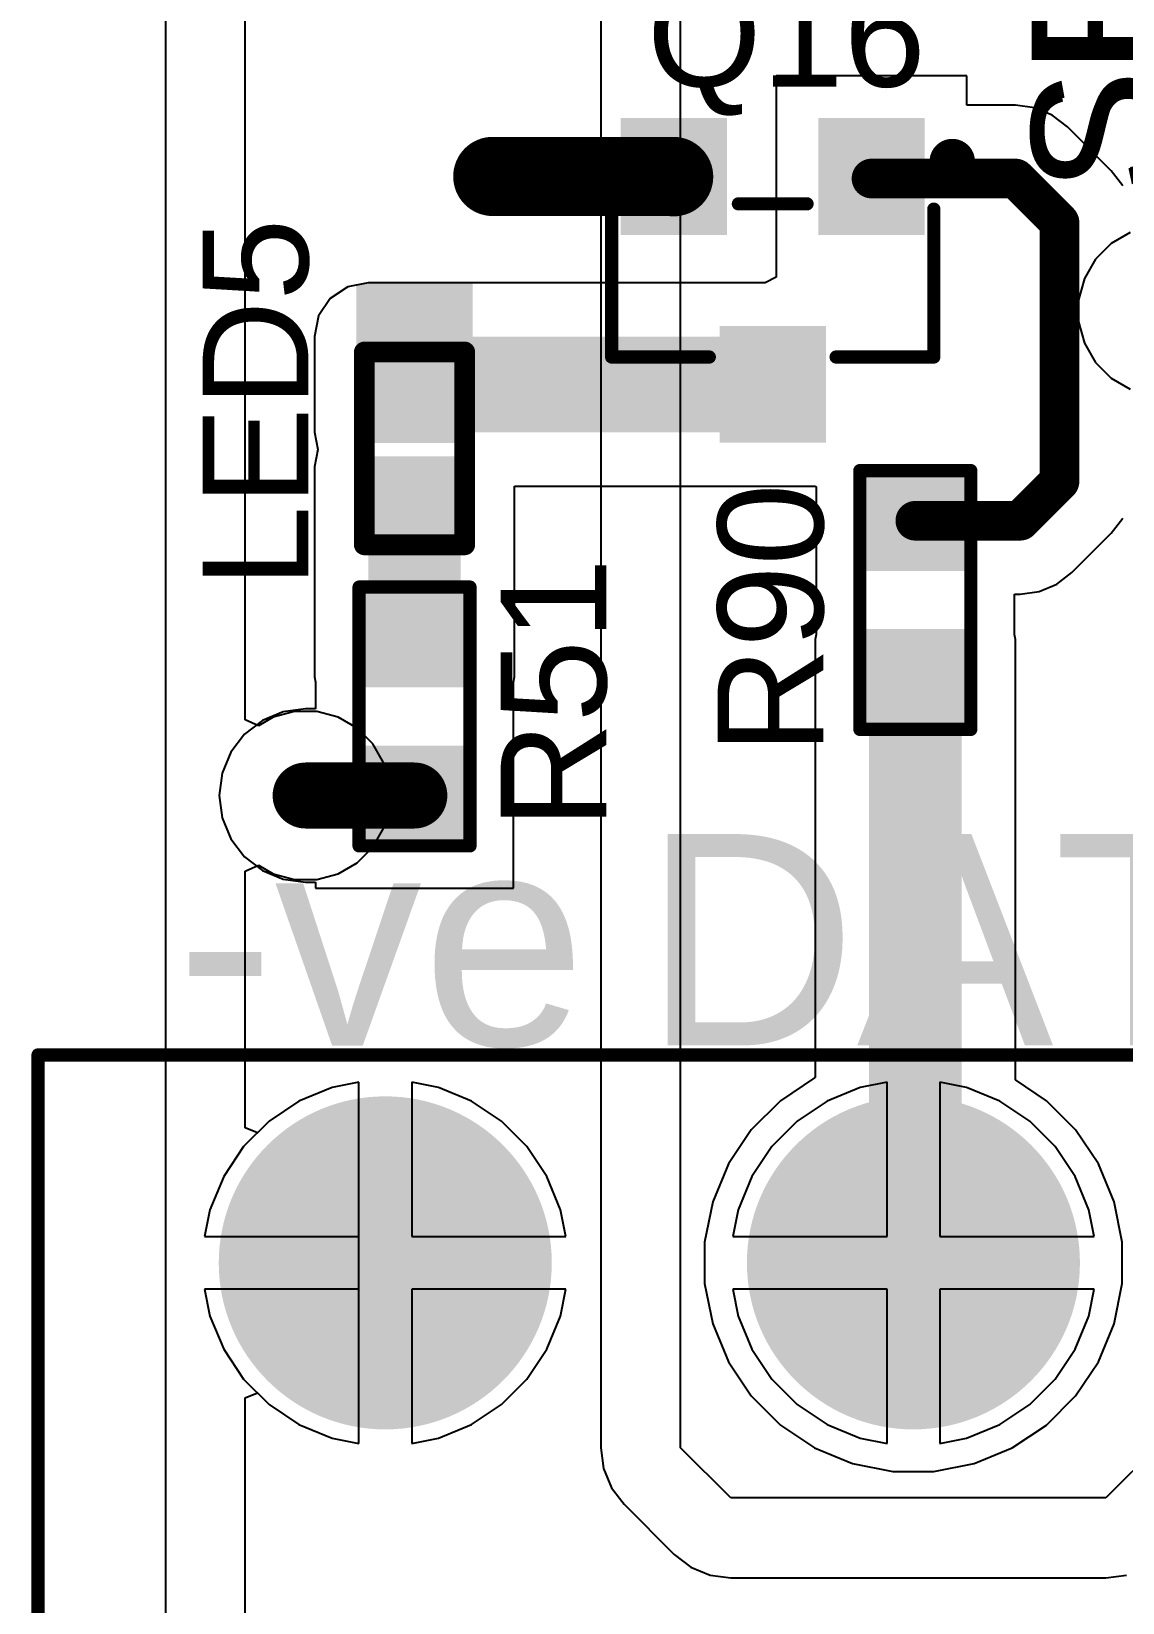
# Model space of a CAD drawing. Header units: millimetres. Extents: x -3 to 5437, y -3 to 5435.
# Drawn here: x 113.69 to 124.19, y 5.95 to 21.06 of the extents above; entities that cross this region are included whole.
import ezdxf

# ---------------------------------------------------------------- set-up
doc = ezdxf.new("R2010")
doc.units = ezdxf.units.MM
for name, color, linetype in [('BottomLayer', 5, 'Continuous'), ('BottomSolder', 6, 'Continuous'), ('MultiLayer', 9, 'Continuous'), ('PadHoleLayer', 156, 'Continuous'), ('TopLayer', 1, 'Continuous'), ('TopOverlay', 2, 'Continuous'), ('TopPaste', 8, 'Continuous'), ('TopSolder', 216, 'Continuous'), ('ViaHoleLayer', 16, 'Continuous')]:
    doc.layers.add(name, color=color, linetype=linetype)
doc.styles.add('Arial', font='', dxfattribs={"height": 0.2})
doc.styles.get('Arial').set_extended_font_data('Arial')

# ---------------------------------------------------------------- blocks, each defined once
blk = doc.blocks.new('RES_0603_305')
at = {"layer": 'TopLayer'}
for points in [[(-0.3809999999999999, 0.4445), (-0.3809999999999999, -0.4445), (-1.143, -0.4445), (-1.143, 0.4445)], [(1.143, 0.4445), (1.143, -0.4445), (0.3809999999999999, -0.4445), (0.3809999999999999, 0.4445)]]:
    blk.add_hatch(color=1, dxfattribs=at).paths.add_polyline_path(points)
at = {"layer": 'TopPaste'}
for points in [[(-0.3809999999999999, 0.4445), (-0.3809999999999999, -0.4445), (-1.143, -0.4445), (-1.143, 0.4445)], [(1.143, 0.4445), (1.143, -0.4445), (0.3809999999999999, -0.4445), (0.3809999999999999, 0.4445)]]:
    blk.add_hatch(color=8, dxfattribs=at).paths.add_polyline_path(points)
at = {"layer": 'TopSolder'}
for points in [[(-0.2794, 0.5460999999999999), (-0.2794, -0.5460999999999999), (-1.2446, -0.5460999999999999), (-1.2446, 0.5460999999999999)], [(1.2446, 0.5460999999999999), (1.2446, -0.5460999999999999), (0.2794, -0.5460999999999999), (0.2794, 0.5460999999999999)]]:
    blk.add_hatch(color=216, dxfattribs=at).paths.add_polyline_path(points)
at = {"layer": 'TopOverlay', "const_width": 0.127}
for points in [[(-1.2446, 0.5334), (-1.2446, -0.5334)], [(-1.2446, 0.5334), (1.2446, 0.5334)], [(1.2446, 0.5334), (1.2446, -0.5334)], [(-1.2446, -0.5334), (1.2446, -0.5334)]]:
    blk.add_lwpolyline(points, dxfattribs=at)
at = {"layer": 'TopOverlay', "const_width": 0.0635}
for points in [[(-1.27635, 0.5334, 1), (-1.21285, 0.5334, 1)], [(-1.27635, 0.5334, 1), (-1.21285, 0.5334, 1)], [(1.21285, 0.5334, 1), (1.27635, 0.5334, 1)], [(1.21285, 0.5334, 1), (1.27635, 0.5334, 1)], [(-1.27635, -0.5334, 1), (-1.21285, -0.5334, 1)], [(-1.27635, -0.5334, 1), (-1.21285, -0.5334, 1)], [(1.21285, -0.5334, 1), (1.27635, -0.5334, 1)], [(1.21285, -0.5334, 1), (1.27635, -0.5334, 1)]]:
    blk.add_lwpolyline(points, format="xyb", close=True, dxfattribs=at)
blk = doc.blocks.new('LED_0402_331')
at = {"layer": 'TopLayer'}
for points in [[(-0.7849997, 0.36000055), (-0.16500094, 0.36000055), (-0.16500094, -0.36000055), (-0.7849997, -0.36000055)], [(0.16500094, 0.36000055), (0.7849997, 0.36000055), (0.7849997, -0.36000055), (0.16500094, -0.36000055)]]:
    blk.add_hatch(color=1, dxfattribs=at).paths.add_polyline_path(points)
at = {"layer": 'TopOverlay'}
blk.add_hatch(color=2, dxfattribs=at).paths.add_polyline_path([(0.93774768, -0.5588), (1.59814768, -0.5588), (1.59814768, 0.5588), (0.93774768, 0.5588)])
at = {"layer": 'TopPaste'}
for points in [[(-0.7849997, 0.36000055), (-0.16500094, 0.36000055), (-0.16500094, -0.36000055), (-0.7849997, -0.36000055)], [(0.16500094, 0.36000055), (0.7849997, 0.36000055), (0.7849997, -0.36000055), (0.16500094, -0.36000055)]]:
    blk.add_hatch(color=8, dxfattribs=at).paths.add_polyline_path(points)
at = {"layer": 'TopSolder'}
for points in [[(-0.8865996999999999, 0.4616005499999999), (-0.06340093999999999, 0.4616005499999999), (-0.06340093999999999, -0.4616005499999999), (-0.8865996999999999, -0.4616005499999999)], [(0.06340093999999999, 0.4616005499999999), (0.8865996999999999, 0.4616005499999999), (0.8865996999999999, -0.4616005499999999), (0.06340093999999999, -0.4616005499999999)]]:
    blk.add_hatch(color=216, dxfattribs=at).paths.add_polyline_path(points)
at = {"layer": 'TopOverlay', "const_width": 0.1999996}
for points in [[(-0.9143999999999999, 0.4826), (-0.9143999999999999, -0.4826)], [(-0.9143999999999999, 0.4826), (0.9397999999999999, 0.4826)], [(0.9397999999999999, 0.4826), (0.9397999999999999, -0.4826)], [(-0.9143999999999999, -0.4826), (0.9397999999999999, -0.4826)]]:
    blk.add_lwpolyline(points, dxfattribs=at)
at = {"layer": 'TopOverlay', "const_width": 0.0999998}
for points in [[(-0.9643999, 0.4826, 1), (-0.8644000999999999, 0.4826, 1)], [(-0.9643999, 0.4826, 1), (-0.8644000999999999, 0.4826, 1)], [(0.8898001, 0.4826, 1), (0.9897999000000001, 0.4826, 1)], [(0.8898001, 0.4826, 1), (0.9897999000000001, 0.4826, 1)], [(-0.9643999, -0.4826, 1), (-0.8644000999999999, -0.4826, 1)], [(-0.9643999, -0.4826, 1), (-0.8644000999999999, -0.4826, 1)], [(0.8898001, -0.4826, 1), (0.9897999000000001, -0.4826, 1)], [(0.8898001, -0.4826, 1), (0.9897999000000001, -0.4826, 1)]]:
    blk.add_lwpolyline(points, format="xyb", close=True, dxfattribs=at)
blk = doc.blocks.new('TBP01R1_508_03BE_338')
at = {"layer": 'BottomLayer'}
blk.add_hatch(color=5, dxfattribs=at).paths.add_polyline_path([(-4.03999954, 1.49999954), (-1.04000046, 1.49999954), (-1.04000046, -1.49999954), (-4.03999954, -1.49999954)])
h = blk.add_hatch(color=5, dxfattribs=at)
edge = h.paths.add_edge_path()
edge.add_arc((2.54, 0), 1.49999954, 0, 360)
h = blk.add_hatch(color=5, dxfattribs=at)
edge = h.paths.add_edge_path()
edge.add_arc((7.619999999999999, 0), 1.49999954, 0, 360)
at = {"layer": 'BottomSolder'}
blk.add_hatch(color=6, dxfattribs=at).paths.add_polyline_path([(-4.14159954, 1.60159954), (-0.93840046, 1.60159954), (-0.93840046, -1.60159954), (-4.14159954, -1.60159954)])
h = blk.add_hatch(color=6, dxfattribs=at)
edge = h.paths.add_edge_path()
edge.add_arc((2.54, 0), 1.60159954, 0, 360)
h = blk.add_hatch(color=6, dxfattribs=at)
edge = h.paths.add_edge_path()
edge.add_arc((7.619999999999999, 0), 1.60159954, 0, 360)
at = {"layer": 'MultiLayer'}
blk.add_hatch(color=9, dxfattribs=at).paths.add_polyline_path([(-4.03999954, 1.49999954), (-1.04000046, 1.49999954), (-1.04000046, -1.49999954), (-4.03999954, -1.49999954)])
h = blk.add_hatch(color=9, dxfattribs=at)
edge = h.paths.add_edge_path()
edge.add_arc((2.54, 0), 1.49999954, 0, 360)
h = blk.add_hatch(color=9, dxfattribs=at)
edge = h.paths.add_edge_path()
edge.add_arc((7.619999999999999, 0), 1.49999954, 0, 360)
at = {"layer": 'PadHoleLayer'}
h = blk.add_hatch(color=156, dxfattribs=at)
edge = h.paths.add_edge_path()
edge.add_arc((-2.54, 0), 0.8499983, 0, 360)
h = blk.add_hatch(color=156, dxfattribs=at)
edge = h.paths.add_edge_path()
edge.add_arc((2.54, 0), 0.8499983, 0, 360)
h = blk.add_hatch(color=156, dxfattribs=at)
edge = h.paths.add_edge_path()
edge.add_arc((7.619999999999999, 0), 0.8499983, 0, 360)
at = {"layer": 'TopLayer'}
blk.add_hatch(color=1, dxfattribs=at).paths.add_polyline_path([(-4.03999954, 1.49999954), (-1.04000046, 1.49999954), (-1.04000046, -1.49999954), (-4.03999954, -1.49999954)])
h = blk.add_hatch(color=1, dxfattribs=at)
edge = h.paths.add_edge_path()
edge.add_arc((2.54, 0), 1.49999954, 0, 360)
h = blk.add_hatch(color=1, dxfattribs=at)
edge = h.paths.add_edge_path()
edge.add_arc((7.619999999999999, 0), 1.49999954, 0, 360)
at = {"layer": 'TopSolder'}
blk.add_hatch(color=216, dxfattribs=at).paths.add_polyline_path([(-4.14159954, 1.60159954), (-0.93840046, 1.60159954), (-0.93840046, -1.60159954), (-4.14159954, -1.60159954)])
h = blk.add_hatch(color=216, dxfattribs=at)
edge = h.paths.add_edge_path()
edge.add_arc((2.54, 0), 1.60159954, 0, 360)
h = blk.add_hatch(color=216, dxfattribs=at)
edge = h.paths.add_edge_path()
edge.add_arc((7.619999999999999, 0), 1.60159954, 0, 360)
at = {"layer": 'TopOverlay'}
for points, const_width in [([(-5.88000094, 10.00000032), (-5.88000094, -2.00000108)], 0.127), ([(10.96000094, 10.00000032), (-5.88000094, 10.00000032)], 0.127), ([(10.96000094, 10.00000032), (10.96000094, -2.00000108)], 0.127), ([(-3.2004, 8.128), (-3.682999999999999, 8.6106)], 0.254), ([(-1.905, 8.6106), (-2.3876, 8.128)], 0.254), ([(1.8796, 8.128), (1.397, 8.6106)], 0.254), ([(1.8796, 8.128), (1.397, 8.6106)], 0.254), ([(3.175, 8.6106), (2.6924, 8.128)], 0.254), ([(3.175, 8.6106), (2.6924, 8.128)], 0.254), ([(6.9596, 8.128), (6.476999999999999, 8.6106)], 0.254), ([(8.254999999999999, 8.6106), (7.772399999999999, 8.128)], 0.254), ([(-2.3876, 8.128), (-3.2004, 8.128)], 0.254), ([(2.6924, 8.128), (1.8796, 8.128)], 0.254), ([(2.6924, 8.128), (1.8796, 8.128)], 0.254), ([(7.772399999999999, 8.128), (6.9596, 8.128)], 0.254), ([(10.96000094, -2.00000108), (-5.88000094, -2.00000108)], 0.127)]:
    blk.add_lwpolyline(points, dxfattribs=dict(at, const_width=const_width))
for points, const_width in [([(-5.91175094, 10.00000032, 1), (-5.84825094, 10.00000032, 1)], 0.0635), ([(-5.91175094, 10.00000032, 1), (-5.84825094, 10.00000032, 1)], 0.0635), ([(10.92825094, 10.00000032, 1), (10.99175094, 10.00000032, 1)], 0.0635), ([(10.92825094, 10.00000032, 1), (10.99175094, 10.00000032, 1)], 0.0635), ([(-3.7465, 8.6106, 1), (-3.619499999999999, 8.6106, 1)], 0.127), ([(-1.9685, 8.6106, 1), (-1.8415, 8.6106, 1)], 0.127), ([(1.3335, 8.6106, 1), (1.4605, 8.6106, 1)], 0.127), ([(1.3335, 8.6106, 1), (1.4605, 8.6106, 1)], 0.127), ([(3.1115, 8.6106, 1), (3.2385, 8.6106, 1)], 0.127), ([(3.1115, 8.6106, 1), (3.2385, 8.6106, 1)], 0.127), ([(6.4135, 8.6106, 1), (6.5405, 8.6106, 1)], 0.127), ([(8.1915, 8.6106, 1), (8.3185, 8.6106, 1)], 0.127), ([(-3.2639, 8.128, 1), (-3.1369, 8.128, 1)], 0.127), ([(-3.2639, 8.128, 1), (-3.1369, 8.128, 1)], 0.127), ([(-2.4511, 8.128, 1), (-2.3241, 8.128, 1)], 0.127), ([(-2.4511, 8.128, 1), (-2.3241, 8.128, 1)], 0.127), ([(1.8161, 8.128, 1), (1.9431, 8.128, 1)], 0.127), ([(1.8161, 8.128, 1), (1.9431, 8.128, 1)], 0.127), ([(1.8161, 8.128, 1), (1.9431, 8.128, 1)], 0.127), ([(1.8161, 8.128, 1), (1.9431, 8.128, 1)], 0.127), ([(2.6289, 8.128, 1), (2.7559, 8.128, 1)], 0.127), ([(2.6289, 8.128, 1), (2.7559, 8.128, 1)], 0.127), ([(2.6289, 8.128, 1), (2.7559, 8.128, 1)], 0.127), ([(2.6289, 8.128, 1), (2.7559, 8.128, 1)], 0.127), ([(6.8961, 8.128, 1), (7.0231, 8.128, 1)], 0.127), ([(6.8961, 8.128, 1), (7.0231, 8.128, 1)], 0.127), ([(7.708899999999999, 8.128, 1), (7.8359, 8.128, 1)], 0.127), ([(7.708899999999999, 8.128, 1), (7.8359, 8.128, 1)], 0.127), ([(-2.6178002, -1.7018, 1), (-2.8177998, -1.7018, 1)], 0.1999996), ([(-2.8677997, -1.7018, 1), (-2.7677999, -1.7018, 1)], 0.0999998), ([(-2.6678001, -1.7018, 1), (-2.5678003, -1.7018, 1)], 0.0999998), ([(-5.91175094, -2.00000108, 1), (-5.84825094, -2.00000108, 1)], 0.0635), ([(-5.91175094, -2.00000108, 1), (-5.84825094, -2.00000108, 1)], 0.0635), ([(10.92825094, -2.00000108, 1), (10.99175094, -2.00000108, 1)], 0.0635), ([(10.92825094, -2.00000108, 1), (10.99175094, -2.00000108, 1)], 0.0635)]:
    blk.add_lwpolyline(points, format="xyb", close=True, dxfattribs=dict(at, const_width=const_width))
blk = doc.blocks.new('S______B______423')
at = {"layer": 'TopLayer'}
for points in [[(-1.143, -0.4445), (-1.143, 0.4445), (-0.3810000000000001, 0.4445), (-0.3809999999999999, -0.4445)], [(0.3810000000000001, -0.4445), (0.3809999999999999, 0.4445), (1.143, 0.4445), (1.143, -0.4445)]]:
    blk.add_hatch(color=1, dxfattribs=at).paths.add_polyline_path(points)
at = {"layer": 'TopPaste'}
for points in [[(-1.143, -0.4445), (-1.143, 0.4445), (-0.3810000000000001, 0.4445), (-0.3809999999999999, -0.4445)], [(0.3810000000000001, -0.4445), (0.3809999999999999, 0.4445), (1.143, 0.4445), (1.143, -0.4445)]]:
    blk.add_hatch(color=8, dxfattribs=at).paths.add_polyline_path(points)
at = {"layer": 'TopSolder'}
for points in [[(-1.2446, -0.5461), (-1.2446, 0.5460999999999999), (-0.2794, 0.5461), (-0.2793999999999999, -0.5460999999999999)], [(0.2794, -0.5461), (0.2793999999999999, 0.5460999999999999), (1.2446, 0.5461), (1.2446, -0.5460999999999999)]]:
    blk.add_hatch(color=216, dxfattribs=at).paths.add_polyline_path(points)
at = {"layer": 'TopOverlay', "const_width": 0.127}
for points in [[(1.27, 0.5588), (-1.27, 0.5588)], [(-1.27, -0.5588), (-1.27, 0.5588)], [(1.27, -0.5588), (1.27, 0.5588)], [(1.27, -0.5588), (-1.27, -0.5588)]]:
    blk.add_lwpolyline(points, dxfattribs=at)
at = {"layer": 'TopOverlay', "const_width": 0.0635}
for points in [[(-1.30175, 0.5588, 1), (-1.23825, 0.5588, 1)], [(-1.30175, 0.5588, 1), (-1.23825, 0.5588, 1)], [(1.23825, 0.5588, 1), (1.30175, 0.5588, 1)], [(1.23825, 0.5588, 1), (1.30175, 0.5588, 1)], [(-1.30175, -0.5588, 1), (-1.23825, -0.5588, 1)], [(-1.30175, -0.5588, 1), (-1.23825, -0.5588, 1)], [(1.23825, -0.5588, 1), (1.30175, -0.5588, 1)], [(1.23825, -0.5588, 1), (1.30175, -0.5588, 1)]]:
    blk.add_lwpolyline(points, format="xyb", close=True, dxfattribs=at)
at = {"layer": 'TopOverlay'}
blk.add_text('SB2', height=1.27, rotation=-180, dxfattribs=at).set_placement((1.19118888, -0.7061961999999999))
blk = doc.blocks.new('RES_0603_430')
at = {"layer": 'TopLayer'}
for points in [[(-0.3809999999999999, 0.4445), (-0.3809999999999999, -0.4445), (-1.143, -0.4445), (-1.143, 0.4445)], [(1.143, 0.4445), (1.143, -0.4445), (0.3809999999999999, -0.4445), (0.3809999999999999, 0.4445)]]:
    blk.add_hatch(color=1, dxfattribs=at).paths.add_polyline_path(points)
at = {"layer": 'TopPaste'}
for points in [[(-0.3809999999999999, 0.4445), (-0.3809999999999999, -0.4445), (-1.143, -0.4445), (-1.143, 0.4445)], [(1.143, 0.4445), (1.143, -0.4445), (0.3809999999999999, -0.4445), (0.3809999999999999, 0.4445)]]:
    blk.add_hatch(color=8, dxfattribs=at).paths.add_polyline_path(points)
at = {"layer": 'TopSolder'}
for points in [[(-0.2794, 0.5460999999999999), (-0.2794, -0.5460999999999999), (-1.2446, -0.5460999999999999), (-1.2446, 0.5460999999999999)], [(1.2446, 0.5460999999999999), (1.2446, -0.5460999999999999), (0.2794, -0.5460999999999999), (0.2794, 0.5460999999999999)]]:
    blk.add_hatch(color=216, dxfattribs=at).paths.add_polyline_path(points)
at = {"layer": 'TopOverlay', "const_width": 0.127}
for points in [[(1.2446, 0.5334), (-1.2446, 0.5334)], [(-1.2446, -0.5334), (-1.2446, 0.5334)], [(1.2446, -0.5334), (1.2446, 0.5334)], [(1.2446, -0.5334), (-1.2446, -0.5334)]]:
    blk.add_lwpolyline(points, dxfattribs=at)
at = {"layer": 'TopOverlay', "const_width": 0.0635}
for points in [[(-1.27635, 0.5334, 1), (-1.21285, 0.5334, 1)], [(-1.27635, 0.5334, 1), (-1.21285, 0.5334, 1)], [(1.21285, 0.5334, 1), (1.27635, 0.5334, 1)], [(1.21285, 0.5334, 1), (1.27635, 0.5334, 1)], [(-1.27635, -0.5334, 1), (-1.21285, -0.5334, 1)], [(-1.27635, -0.5334, 1), (-1.21285, -0.5334, 1)], [(1.21285, -0.5334, 1), (1.27635, -0.5334, 1)], [(1.21285, -0.5334, 1), (1.27635, -0.5334, 1)]]:
    blk.add_lwpolyline(points, format="xyb", close=True, dxfattribs=at)
blk = doc.blocks.new('SOT_23_461')
at = {"layer": 'TopLayer'}
for points in [[(-0.41000045, 1.46000089), (0.41000045, 1.46000089), (0.41000045, 0.54000019), (-0.41000045, 0.54000019)], [(-1.36000109, -0.54000019), (-0.54000019, -0.54000019), (-0.54000019, -1.46000089), (-1.36000109, -1.46000089)], [(0.54000019, -0.54000019), (1.36000109, -0.54000019), (1.36000109, -1.46000089), (0.54000019, -1.46000089)]]:
    blk.add_hatch(color=1, dxfattribs=at).paths.add_polyline_path(points)
at = {"layer": 'TopPaste'}
for points in [[(-0.41000045, 1.46000089), (0.41000045, 1.46000089), (0.41000045, 0.54000019), (-0.41000045, 0.54000019)], [(-1.36000109, -0.54000019), (-0.54000019, -0.54000019), (-0.54000019, -1.46000089), (-1.36000109, -1.46000089)], [(0.54000019, -0.54000019), (1.36000109, -0.54000019), (1.36000109, -1.46000089), (0.54000019, -1.46000089)]]:
    blk.add_hatch(color=8, dxfattribs=at).paths.add_polyline_path(points)
at = {"layer": 'TopSolder'}
for points in [[(-0.51160045, 1.56160089), (0.51160045, 1.56160089), (0.51160045, 0.43840019), (-0.51160045, 0.43840019)], [(-1.46160109, -0.43840019), (-0.43840019, -0.43840019), (-0.43840019, -1.56160089), (-1.46160109, -1.56160089)], [(0.43840019, -0.43840019), (1.46160109, -0.43840019), (1.46160109, -1.56160089), (0.43840019, -1.56160089)]]:
    blk.add_hatch(color=216, dxfattribs=at).paths.add_polyline_path(points)
at = {"layer": 'TopOverlay', "const_width": 0.127}
for points in [[(-0.6096, 0.7366), (-1.5494, 0.7366)], [(-1.5494, 0.7366), (-1.5494, -0.6858)], [(1.5494, 0.7366), (0.6096, 0.7366)], [(1.5494, 0.7366), (1.5494, -0.6858)], [(0.3302, -0.7366), (-0.3302, -0.7366)]]:
    blk.add_lwpolyline(points, dxfattribs=at)
at = {"layer": 'TopOverlay'}
for points, const_width in [([(-1.58115, 0.7366, 1), (-1.51765, 0.7366, 1)], 0.0635), ([(-1.58115, 0.7366, 1), (-1.51765, 0.7366, 1)], 0.0635), ([(-0.64135, 0.7366, 1), (-0.57785, 0.7366, 1)], 0.0635), ([(0.57785, 0.7366, 1), (0.64135, 0.7366, 1)], 0.0635), ([(1.51765, 0.7366, 1), (1.58115, 0.7366, 1)], 0.0635), ([(1.51765, 0.7366, 1), (1.58115, 0.7366, 1)], 0.0635), ([(-1.58115, -0.6858, 1), (-1.51765, -0.6858, 1)], 0.0635), ([(-0.36195, -0.7366, 1), (-0.29845, -0.7366, 1)], 0.0635), ([(0.29845, -0.7366, 1), (0.36195, -0.7366, 1)], 0.0635), ([(1.51765, -0.6858, 1), (1.58115, -0.6858, 1)], 0.0635), ([(-1.63561776, -1.143, 1), (-1.81878224, -1.143, 1)], 0.254), ([(-1.88228224, -1.143, 1), (-1.75528224, -1.143, 1)], 0.127), ([(-1.69911776, -1.143, 1), (-1.57211776, -1.143, 1)], 0.127)]:
    blk.add_lwpolyline(points, format="xyb", close=True, dxfattribs=dict(at, const_width=const_width))

msp = doc.modelspace()

# ---------------------------------------------------------------- hatches: boundary and pattern name
at = {"layer": 'BottomLayer'}
h = msp.add_hatch(color=5, dxfattribs=at)
edge = h.paths.add_edge_path()
edge.add_arc((118.13203704, 19.6698743), 0.2999994, 0, 360)
h = msp.add_hatch(color=5, dxfattribs=at)
edge = h.paths.add_edge_path()
edge.add_arc((116.332, 13.716), 0.2999994, 0, 360)
at = {"layer": 'BottomSolder'}
h = msp.add_hatch(color=6, dxfattribs=at)
edge = h.paths.add_edge_path()
edge.add_arc((118.13203704, 19.6698743), 0.1499997, 0, 360)
at = {"layer": 'TopLayer'}
h = msp.add_hatch(color=1, dxfattribs=at)
edge = h.paths.add_edge_path()
edge.add_arc((118.13203704, 19.6698743), 0.2999994, 0, 360)
for points in [[(116.9347293, 17.2098716), (121.23443622, 17.2098716), (121.23443622, 18.12987484), (116.9347293, 18.12987484)], [(116.9347293, 14.85705944), (117.8237293, 14.85705944), (117.8237293, 16.87645596), (116.9347293, 16.87645596)], [(121.75153704, 9.221030579999999), (122.64053704, 9.221030579999999), (122.64053704, 15.21547122), (121.75153704, 15.21547122)]]:
    msp.add_hatch(color=1, dxfattribs=at).paths.add_polyline_path(points)
h = msp.add_hatch(color=1, dxfattribs=at)
edge = h.paths.add_edge_path()
edge.add_arc((116.332, 13.716), 0.2999994, 0, 360)
at = {"layer": 'TopSolder'}
h = msp.add_hatch(color=216, dxfattribs=at)
edge = h.paths.add_edge_path()
edge.add_arc((118.13203704, 19.6698743), 0.1499997, 0, 360)
at = {"layer": 'ViaHoleLayer'}
h = msp.add_hatch(color=16, dxfattribs=at)
edge = h.paths.add_edge_path()
edge.add_arc((118.13203704, 19.6698743), 0.1499997, 0, 360)
h = msp.add_hatch(color=16, dxfattribs=at)
edge = h.paths.add_edge_path()
edge.add_arc((116.332, 13.716), 0.1499997, 0, 360)

# ---------------------------------------------------------------- linework, layer by layer
at = {"layer": 'BottomLayer'}
for p, q in [((114.98242434, 22.78210328), (114.98243704, 20.955)), ((119.9388, 13.7414), (119.9388, 22.65086656)), ((119.17022394, 22.40486502), (119.17022394, 13.7414)), ((115.7510131, 20.955), (115.75100294, 22.31506078)), ((114.98243704, 20.955), (114.98243704, 1.29203704)), ((115.7510131, 14.44470314), (115.7510131, 20.955)), ((124.26285028, 19.12997952), (124.07860376, 19.02360432)), ((124.07860376, 19.02360432), (123.92816718, 18.87316774)), ((123.92816718, 18.87316774), (123.82179198, 18.68892122)), ((123.82179198, 18.68892122), (123.76672732, 18.48341998)), ((123.76672732, 18.48341998), (123.76672732, 18.27066958)), ((123.76672732, 18.27066958), (123.82179198, 18.06516834)), ((123.82179198, 18.06516834), (123.92816718, 17.88092182)), ((123.92816718, 17.88092182), (124.07860376, 17.73048524)), ((124.07860376, 17.73048524), (124.26285028, 17.62411004)), ((116.2256248, 14.5239994), (116.02012356, 14.46893474)), ((116.4383752, 14.5239994), (116.2256248, 14.5239994)), ((116.64387644, 14.46893474), (116.4383752, 14.5239994)), ((115.8780131, 14.38688766), (115.7510131, 14.44470314)), ((116.02012356, 14.46893474), (115.8780131, 14.38688766)), ((116.82812296, 14.36255954), (116.64387644, 14.46893474)), ((116.97855954, 14.21212296), (116.82812296, 14.36255954)), ((117.08493474, 14.02787644), (116.97855954, 14.21212296)), ((117.1399994, 13.8223752), (117.08493474, 14.02787644)), ((117.1399994, 13.6096248), (117.1399994, 13.8223752)), ((117.08493474, 13.40412356), (117.1399994, 13.6096248)), ((119.17022394, 13.7414), (119.17021886, 7.44222032)), ((119.93879492, 7.442202539999999), (119.9388, 13.7414)), ((116.97855954, 13.21987704), (117.08493474, 13.40412356)), ((116.82812296, 13.06944046), (116.97855954, 13.21987704)), ((115.7510131, 12.98729686), (115.8780131, 13.04511234)), ((115.8780131, 13.04511234), (116.02012356, 12.96306526)), ((116.64387644, 12.96306526), (116.82812296, 13.06944046)), ((115.7510131, 10.52067238), (115.7510131, 12.98729686)), ((116.02012356, 12.96306526), (116.2256248, 12.9080006)), ((116.2256248, 12.9080006), (116.4383752, 12.9080006)), ((116.4383752, 12.9080006), (116.64387644, 12.96306526)), ((116.58621336, 10.9076236), (116.26700648, 10.7754039)), ((116.84383032, 10.9588681), (116.58621336, 10.9076236)), ((116.84383032, 9.221030579999999), (116.84383032, 10.9588681)), ((117.60945744, 10.9076236), (117.35183032, 10.95887064)), ((117.35183032, 10.95887064), (117.35183032, 9.475030579999999)), ((117.92866432, 10.7754039), (117.60945744, 10.9076236)), ((121.66621336, 10.9076236), (121.34700648, 10.7754039)), ((121.92383032, 10.9588681), (121.66621336, 10.9076236)), ((121.92383032, 9.475030579999999), (121.92383032, 10.9588681)), ((122.68945744, 10.9076236), (122.43183032, 10.95887064)), ((122.43183032, 10.95887064), (122.43183032, 9.475030579999999)), ((123.00866432, 10.7754039), (122.68945744, 10.9076236)), ((116.26700648, 10.7754039), (115.9797274, 10.58345102)), ((118.2159434, 10.58345102), (117.92866432, 10.7754039)), ((121.34700648, 10.7754039), (121.0597274, 10.58345102)), ((123.2959434, 10.58345102), (123.00866432, 10.7754039)), ((115.9797274, 10.58345102), (115.86834586, 10.47206948)), ((118.46025584, 10.33913858), (118.2159434, 10.58345102)), ((121.0597274, 10.58345102), (120.81541496, 10.33913858)), ((123.54025584, 10.33913858), (123.2959434, 10.58345102)), ((115.86834586, 10.47206948), (115.7510131, 10.52067238)), ((118.65220872, 10.0518595), (118.46025584, 10.33913858)), ((120.81541496, 10.33913858), (120.62346208, 10.0518595)), ((123.73220872, 10.0518595), (123.54025584, 10.33913858)), ((118.78442842, 9.73265262), (118.65220872, 10.0518595)), ((120.62346208, 10.0518595), (120.49124238, 9.73265262)), ((123.86442842, 9.73265262), (123.73220872, 10.0518595)), ((118.83567292, 9.475030579999999), (118.78442842, 9.73265262)), ((120.49124238, 9.73265262), (120.43999788, 9.475030579999999)), ((123.91567292, 9.475030579999999), (123.86442842, 9.73265262)), ((117.35183032, 9.475030579999999), (118.83567292, 9.475030579999999)), ((120.43999788, 9.475030579999999), (121.92383032, 9.475030579999999)), ((122.43183032, 9.475030579999999), (123.91567292, 9.475030579999999)), ((116.84383032, 7.48319306), (116.84383032, 9.221030579999999)), ((118.83567292, 8.96703058), (117.35183032, 8.96703058)), ((117.35183032, 8.96703058), (117.35183032, 7.483190519999999)), ((118.78442842, 8.709408539999998), (118.83567292, 8.96703058)), ((121.92383032, 8.96703058), (120.43999788, 8.96703058)), ((120.43999788, 8.96703058), (120.49124238, 8.709408539999998)), ((121.92383032, 7.48319306), (121.92383032, 8.96703058)), ((123.91567292, 8.96703058), (122.43183032, 8.96703058)), ((122.43183032, 8.96703058), (122.43183032, 7.483190519999999)), ((123.86442842, 8.709408539999998), (123.91567292, 8.96703058)), ((118.65220872, 8.390201659999999), (118.78442842, 8.709408539999998)), ((120.49124238, 8.709408539999998), (120.62346208, 8.390201659999999)), ((123.73220872, 8.390201659999999), (123.86442842, 8.709408539999998)), ((118.46025584, 8.10292258), (118.65220872, 8.390201659999999)), ((120.62346208, 8.390201659999999), (120.81541496, 8.10292258)), ((123.54025584, 8.10292258), (123.73220872, 8.390201659999999)), ((118.2159434, 7.85861014), (118.46025584, 8.10292258)), ((120.81541496, 8.10292258), (121.0597274, 7.85861014)), ((123.2959434, 7.85861014), (123.54025584, 8.10292258)), ((115.7510131, 7.92138878), (115.86834586, 7.969991679999999)), ((115.7510131, 1.29203704), (115.7510131, 7.92138878)), ((115.86834586, 7.969991679999999), (115.9797274, 7.85861014)), ((115.9797274, 7.85861014), (116.26700648, 7.66665726)), ((117.92866432, 7.66665726), (118.2159434, 7.85861014)), ((121.0597274, 7.85861014), (121.34700648, 7.66665726)), ((123.00866432, 7.66665726), (123.2959434, 7.85861014)), ((116.26700648, 7.66665726), (116.58621336, 7.53443756)), ((117.60945744, 7.53443756), (117.92866432, 7.66665726)), ((121.34700648, 7.66665726), (121.66621336, 7.53443756)), ((122.68945744, 7.53443756), (123.00866432, 7.66665726)), ((116.58621336, 7.53443756), (116.84383032, 7.48319306)), ((117.35183032, 7.483190519999999), (117.60945744, 7.53443756)), ((119.17021886, 7.44222032), (119.17021632, 7.442199999999999)), ((119.17021632, 7.442199999999999), (119.19640626, 7.243279899999999)), ((120.4214, 6.9596), (119.93879492, 7.442202539999999)), ((121.66621336, 7.53443756), (121.92383032, 7.48319306)), ((122.43183032, 7.483190519999999), (122.68945744, 7.53443756)), ((124.5362, 7.467597459999999), (124.02819746, 6.9596)), ((119.19640626, 7.243279899999999), (119.27318792, 7.05791324)), ((119.27318792, 7.05791324), (119.3953289, 6.89873652)), ((124.02819746, 6.9596), (120.4214, 6.9596)), ((119.3953289, 6.89873652), (119.39533906, 6.898728899999999)), ((119.39533906, 6.898728899999999), (119.87792636, 6.416144139999999)), ((119.87792636, 6.416144139999999), (119.87793398, 6.41613398)), ((119.87793398, 6.41613398), (120.03711324, 6.29399046)), ((120.03711324, 6.29399046), (120.22247736, 6.21721134)), ((120.22247736, 6.21721134), (120.4214, 6.191023939999999)), ((124.02819238, 6.1910214), (124.2271201, 6.21721134)), ((120.4214, 6.191023939999999), (124.02817206, 6.191023939999999)), ((124.02817206, 6.191023939999999), (124.02819238, 6.1910214))]:
    msp.add_line(p, q, dxfattribs=at)
at = {"layer": 'TopLayer'}
for p, q in [((122.69243686, 20.63787338), (120.8564385, 20.63787338)), ((120.8564385, 20.63787338), (120.8564385, 18.70187776)), ((122.69243686, 20.35448304), (122.69243686, 20.63787338)), ((123.16033534, 20.35448304), (122.69243686, 20.35448304)), ((123.3426794, 20.3304775), (123.16033534, 20.35448304)), ((123.51260032, 20.2600941), (123.3426794, 20.3304775)), ((123.65851062, 20.1481309), (123.51260032, 20.2600941)), ((124.0813876, 19.72525392), (123.65851062, 20.1481309)), ((124.1933508, 19.57934362), (124.0813876, 19.72525392)), ((116.73651786, 18.60840068), (116.56848162, 18.49612252)), ((116.9347293, 18.64782656), (116.73651786, 18.60840068)), ((120.75182606, 18.64782656), (116.9347293, 18.64782656)), ((120.8564385, 18.70187776), (120.75182606, 18.64782656)), ((116.56848162, 18.49612252), (116.45620346, 18.32808628)), ((116.45620346, 18.32808628), (116.41677758, 18.12987484)), ((116.41677758, 18.12987484), (116.41677758, 17.2098716)), ((116.41677758, 17.2098716), (116.44993728, 17.04316632)), ((116.44993728, 17.04316632), (116.41677758, 16.8764585)), ((116.41677758, 16.8764585), (116.41677758, 14.85705944)), ((118.34168102, 14.85705944), (118.34168102, 16.69191988)), ((118.34168102, 16.69191988), (121.23443622, 16.69191988)), ((121.23443622, 16.69191988), (121.24353704, 16.68445228)), ((121.24353704, 16.68445228), (121.24353704, 15.26550668)), ((124.08139014, 16.2388804), (124.1933508, 16.3847907)), ((123.70280568, 15.86029848), (124.08139014, 16.2388804)), ((123.38697446, 15.67795188), (123.55689538, 15.74833528)), ((123.55689538, 15.74833528), (123.70280568, 15.86029848)), ((123.14853704, 15.26550668), (123.14853704, 15.65394634)), ((123.14853704, 15.65394634), (123.2046304, 15.65394634)), ((123.2046304, 15.65394634), (123.38697446, 15.67795188)), ((121.24353704, 15.26550668), (121.23358532, 15.21547376)), ((123.15848876, 15.21547376), (123.14853704, 15.26550668)), ((121.23358532, 15.21547376), (121.23358532, 11.00335112)), ((123.15848876, 10.98077814), (123.15848876, 15.21547376)), ((116.41677758, 14.85705944), (116.4267293, 14.80702652)), ((118.3317293, 14.80702652), (118.34168102, 14.85705944)), ((116.4267293, 14.80702652), (116.4267293, 14.54862216)), ((118.3317293, 14.34905944), (118.3317293, 14.80702652)), ((116.11650132, 14.52025036), (115.91568892, 14.43707298)), ((116.332, 14.54862216), (116.11650132, 14.52025036)), ((116.4267293, 14.54862216), (116.332, 14.54862216)), ((115.91568892, 14.43707298), (115.74324832, 14.30475168)), ((115.74324832, 14.30475168), (115.61092702, 14.13231108)), ((118.3317293, 12.82505944), (118.3317293, 14.34905944)), ((115.61092702, 14.13231108), (115.52774964, 13.93149868)), ((115.52774964, 13.93149868), (115.49937784, 13.716)), ((115.49937784, 13.716), (115.52774964, 13.50050132)), ((115.52774964, 13.50050132), (115.61092702, 13.29968892)), ((115.61092702, 13.29968892), (115.74324832, 13.12724832)), ((115.74324832, 13.12724832), (115.91568892, 12.99492702)), ((115.91568892, 12.99492702), (116.11650132, 12.91174964)), ((116.11650132, 12.91174964), (116.332, 12.88337784)), ((116.332, 12.88337784), (116.4267293, 12.88337784)), ((116.4267293, 12.88337784), (116.4267293, 12.82505944)), ((116.4267293, 12.82505944), (118.3317293, 12.82505944)), ((116.58621336, 10.9076236), (116.26700648, 10.7754039)), ((116.84383032, 10.9588681), (116.58621336, 10.9076236)), ((116.84383032, 9.475030579999999), (116.84383032, 10.9588681)), ((117.60945744, 10.9076236), (117.35183032, 10.95887064)), ((117.35183032, 10.95887064), (117.35183032, 9.475030579999999)), ((117.92866432, 10.7754039), (117.60945744, 10.9076236)), ((121.22669176, 11.00049616), (120.89781002, 10.78074552)), ((121.23358532, 11.00335112), (121.22669176, 11.00049616)), ((123.45786078, 10.78074552), (123.15848876, 10.98077814)), ((116.26700648, 10.7754039), (115.9797274, 10.58345102)), ((118.2159434, 10.58345102), (117.92866432, 10.7754039)), ((120.89781002, 10.78074552), (120.61812046, 10.50105596)), ((123.73755034, 10.50105596), (123.45786078, 10.78074552)), ((115.9797274, 10.58345102), (115.73541496, 10.33913858)), ((118.46025584, 10.33913858), (118.2159434, 10.58345102)), ((120.61812046, 10.50105596), (120.39836982, 10.17217422)), ((123.95730098, 10.17217422), (123.73755034, 10.50105596)), ((115.73541496, 10.33913858), (115.54346208, 10.0518595)), ((118.65220872, 10.0518595), (118.46025584, 10.33913858)), ((120.39836982, 10.17217422), (120.2470036, 9.806741879999999)), ((124.1086672, 9.806741879999999), (123.95730098, 10.17217422)), ((115.54346208, 10.0518595), (115.41124238, 9.73265262)), ((118.78442842, 9.73265262), (118.65220872, 10.0518595)), ((115.41124238, 9.73265262), (115.35999788, 9.475030579999999)), ((118.83567292, 9.475030579999999), (118.78442842, 9.73265262)), ((120.2470036, 9.806741879999999), (120.16983586, 9.418800059999999)), ((124.18583494, 9.418800059999999), (124.1086672, 9.806741879999999)), ((115.35999788, 9.475030579999999), (116.84383032, 9.475030579999999)), ((117.35183032, 9.475030579999999), (118.83567292, 9.475030579999999)), ((120.16983586, 9.418800059999999), (120.16983586, 9.0232611)), ((124.18583494, 9.0232611), (124.18583494, 9.418800059999999)), ((116.84383032, 8.96703058), (115.35999788, 8.96703058)), ((115.35999788, 8.96703058), (115.41124238, 8.709408539999998)), ((116.84383032, 7.48319306), (116.84383032, 8.96703058)), ((118.83567292, 8.96703058), (117.35183032, 8.96703058)), ((117.35183032, 8.96703058), (117.35183032, 7.483190519999999)), ((118.78442842, 8.709408539999998), (118.83567292, 8.96703058)), ((120.16983586, 9.0232611), (120.2470036, 8.63531928)), ((124.1086672, 8.63531928), (124.18583494, 9.0232611)), ((115.41124238, 8.709408539999998), (115.54346208, 8.390201659999999)), ((118.65220872, 8.390201659999999), (118.78442842, 8.709408539999998)), ((120.2470036, 8.63531928), (120.39836982, 8.26988694)), ((123.95730098, 8.26988694), (124.1086672, 8.63531928)), ((115.54346208, 8.390201659999999), (115.73541496, 8.10292258)), ((118.46025584, 8.10292258), (118.65220872, 8.390201659999999)), ((120.39836982, 8.26988694), (120.61812046, 7.9410052)), ((123.73755034, 7.9410052), (123.95730098, 8.26988694)), ((115.73541496, 8.10292258), (115.9797274, 7.85861014)), ((118.2159434, 7.85861014), (118.46025584, 8.10292258)), ((115.9797274, 7.85861014), (116.26700648, 7.66665726)), ((117.92866432, 7.66665726), (118.2159434, 7.85861014)), ((120.61812046, 7.9410052), (120.89781002, 7.66131564)), ((123.45786078, 7.66131564), (123.73755034, 7.9410052)), ((116.26700648, 7.66665726), (116.58621336, 7.53443756)), ((117.60945744, 7.53443756), (117.92866432, 7.66665726)), ((120.89781002, 7.66131564), (121.22669176, 7.441564999999999)), ((123.12897904, 7.441564999999999), (123.45786078, 7.66131564)), ((116.58621336, 7.53443756), (116.84383032, 7.48319306)), ((117.35183032, 7.483190519999999), (117.60945744, 7.53443756)), ((121.22669176, 7.441564999999999), (121.5921241, 7.290198779999999)), ((122.7635467, 7.290198779999999), (123.12897904, 7.441564999999999)), ((121.5921241, 7.290198779999999), (121.98006592, 7.21303104)), ((122.37560488, 7.21303104), (122.7635467, 7.290198779999999)), ((121.98006592, 7.21303104), (122.37560488, 7.21303104))]:
    msp.add_line(p, q, dxfattribs=at)
for points, const_width in [([(118.13203704, 19.6698743), (119.86880776, 19.6698743)], 0.7619999999999999), ([(119.86880776, 19.6698743), (119.87162208, 19.66705998)], 0.7619999999999999), ([(119.87162208, 19.66705998), (119.8744364, 19.6698743)], 0.254), ([(121.77443768, 19.64995562), (123.16033534, 19.64995562)], 0.3809999999999999), ([(123.16033534, 19.64995562), (123.58321232, 19.22707864)], 0.3809999999999999), ([(123.58321232, 16.73705568), (123.58321232, 19.22707864)], 0.3809999999999999), ([(123.2046304, 16.35847376), (123.58321232, 16.73705568)], 0.3809999999999999), ([(122.19603704, 16.35847376), (123.2046304, 16.35847376)], 0.3809999999999999), ([(116.332, 13.716), (117.37728874, 13.716)], 0.635), ([(117.37728874, 13.716), (117.3792293, 13.71405944)], 0.254)]:
    msp.add_lwpolyline(points, dxfattribs=dict(at, const_width=const_width))
for points, const_width in [([(117.94153704, 19.6698743, 1), (118.32253704, 19.6698743, 1)], 0.3809999999999999), ([(119.67830776, 19.6698743, 1), (120.05930776, 19.6698743, 1)], 0.3809999999999999), ([(119.67830776, 19.6698743, 1), (120.05930776, 19.6698743, 1)], 0.3809999999999999), ([(119.68112208, 19.66705998, 1), (120.06212208, 19.66705998, 1)], 0.3809999999999999), ([(119.8109364, 19.6698743, 1), (119.9379364, 19.6698743, 1)], 0.127), ([(121.67918768, 19.64995562, 1), (121.86968768, 19.64995562, 1)], 0.1905), ([(123.06508534, 19.64995562, 1), (123.25558534, 19.64995562, 1)], 0.1905), ([(123.06508534, 19.64995562, 1), (123.25558534, 19.64995562, 1)], 0.1905), ([(119.80812208, 19.66705998, 1), (119.93512208, 19.66705998, 1)], 0.127), ([(123.48796232, 19.22707864, 1), (123.67846232, 19.22707864, 1)], 0.1905), ([(123.48796232, 19.22707864, 1), (123.67846232, 19.22707864, 1)], 0.1905), ([(123.48796232, 16.73705568, 1), (123.67846232, 16.73705568, 1)], 0.1905), ([(123.48796232, 16.73705568, 1), (123.67846232, 16.73705568, 1)], 0.1905), ([(122.10078704, 16.35847376, 1), (122.29128704, 16.35847376, 1)], 0.1905), ([(123.1093804, 16.35847376, 1), (123.2998804, 16.35847376, 1)], 0.1905), ([(123.1093804, 16.35847376, 1), (123.2998804, 16.35847376, 1)], 0.1905), ([(116.17325, 13.716, 1), (116.49075, 13.716, 1)], 0.3175), ([(117.21853874, 13.716, 1), (117.53603874, 13.716, 1)], 0.3175), ([(117.31378874, 13.716, 1), (117.44078874, 13.716, 1)], 0.127), ([(117.3157293, 13.71405944, 1), (117.4427293, 13.71405944, 1)], 0.127)]:
    msp.add_lwpolyline(points, format="xyb", close=True, dxfattribs=dict(at, const_width=const_width))

# ---------------------------------------------------------------- block references
for name, p, rotation in [('S______B______423', (125.28983578, 20.70874954), 270), ('SOT_23_461', (120.82443704, 18.66987376), 180), ('LED_0402_331', (117.3792293, 17.04145944), 90), ('RES_0603_305', (122.19603704, 15.59647376), 90), ('RES_0603_430', (117.3792293, 14.47605944), 270), ('TBP01R1_508_03BE_338', (124.7178354, 9.221030579999999), 180)]:
    msp.add_blockref(name, p, dxfattribs=dict(rotation=rotation))

# ---------------------------------------------------------------- texts
at = {"layer": 'TopOverlay', "style": 'Arial'}
for s, height, rotation, p in [('SB2', 1.27, 90, (124.59851382, 19.51756066)), ('LED5', 1.016, 90, (116.3572349, 15.71473616)), ('R90', 1.016, 90, (121.3102349, 14.11437106)), ('R51', 1.016, 90, (119.2240694, 13.39552566)), ('DATA', 2.032, 360, (119.58265136, 11.31306602)), ('-ve', 2.032, 360, (115.08685136, 11.3114709))]:
    msp.add_text(s, height=height, rotation=rotation, dxfattribs=at).set_placement(p)
msp.add_text('Q16', height=1.016, dxfattribs=at).set_placement((119.6140864, 20.53333714))

doc.saveas('drawing.dxf')
